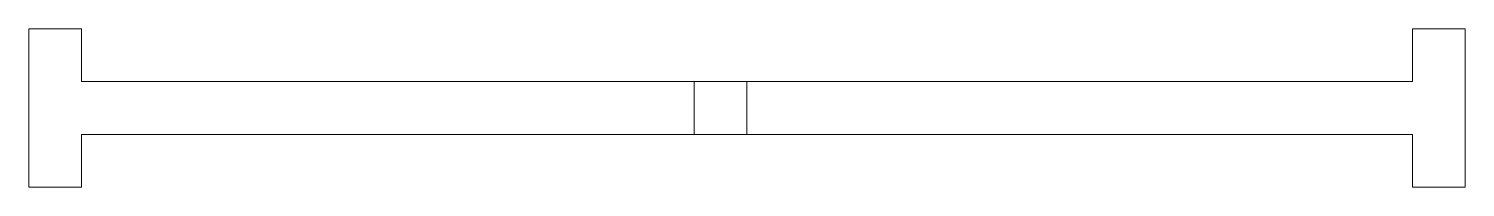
# Model space of a CAD drawing. Header units: inches. Extents: x 343.6 to 398, y 300 to 306.
import ezdxf

# ---------------------------------------------------------------- set-up
doc = ezdxf.new("R2010")
doc.units = ezdxf.units.IN
doc.header["$MEASUREMENT"] = 0
doc.layers.add('A101-windows', color=7, linetype='Continuous', lineweight=9)

# ---------------------------------------------------------------- blocks, each defined once
blk = doc.blocks.new('window')
at = {"layer": 'A101-windows'}
for p, q in [((368.811, 301.957), (368.811, 303.957)), ((370.811, 301.957), (370.811, 303.957))]:
    blk.add_line(p, q, dxfattribs=at)
blk.add_lwpolyline([(395.999, 305.957), (397.999, 305.957), (397.999, 299.957), (395.999, 299.957), (395.999, 301.957), (345.624, 301.957), (345.624, 299.957), (343.624, 299.957), (343.624, 305.957), (345.624, 305.957), (345.624, 303.957), (395.999, 303.957)], close=True, dxfattribs=at)

msp = doc.modelspace()

# ---------------------------------------------------------------- block references
at = {"layer": 'A101-windows'}
msp.add_blockref('window', (0, 0), dxfattribs=at)

doc.saveas('drawing.dxf')
